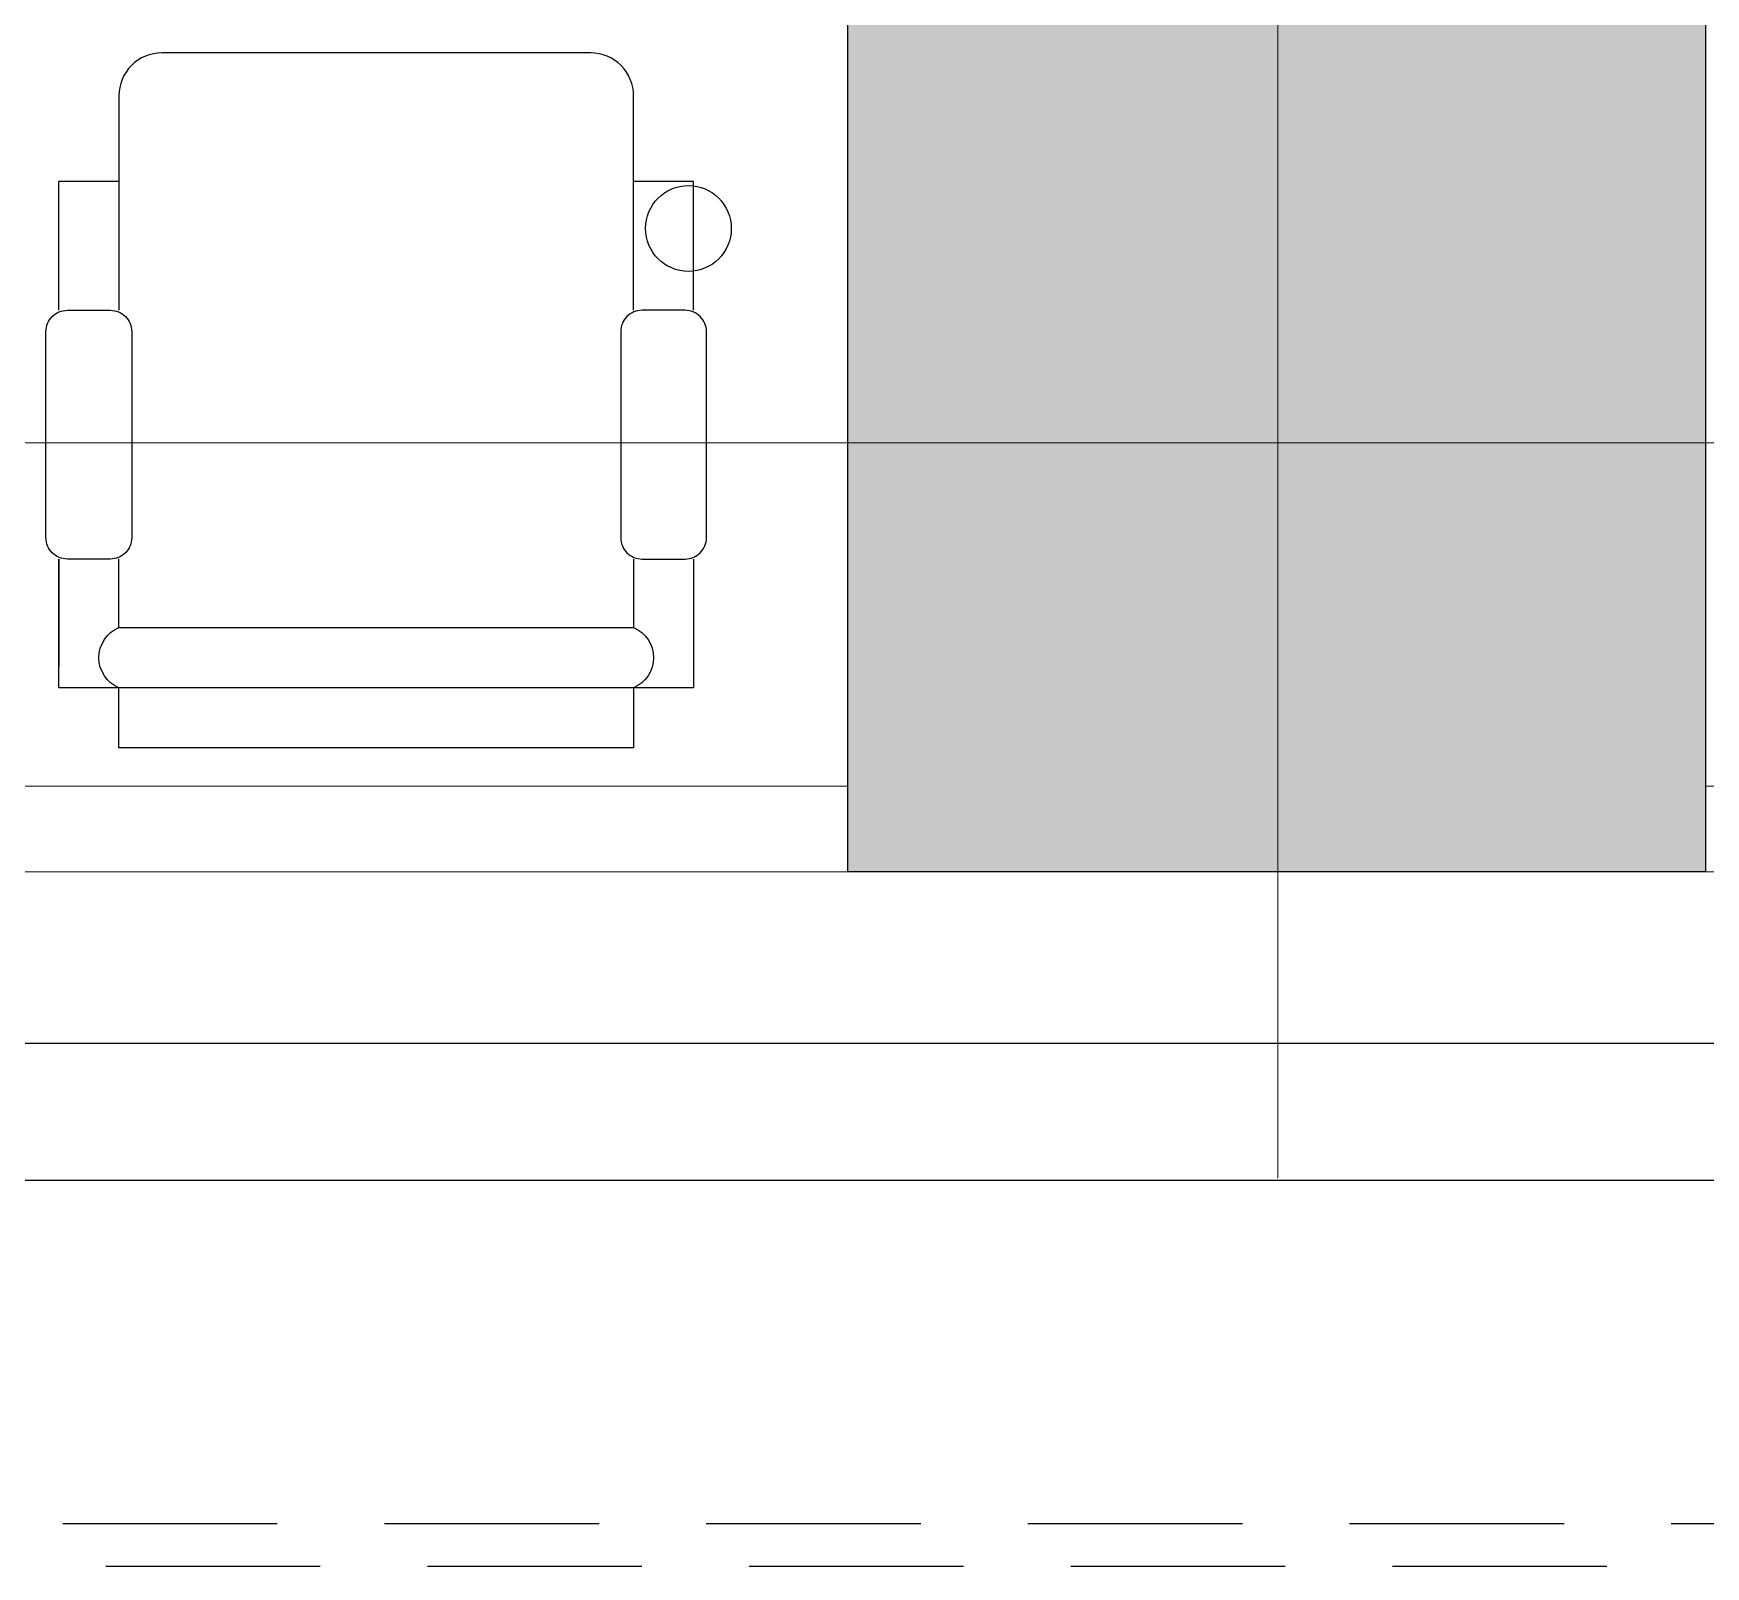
# Model space of a CAD drawing. Header units: metres. Extents: x -22 to 564, y 0 to 143.
# Drawn here: x 132.53 to 134.479, y 32.715 to 34.502 of the extents above; entities that cross this region are included whole.
import ezdxf
from ezdxf.enums import TextEntityAlignment as Align

# ---------------------------------------------------------------- set-up
doc = ezdxf.new("R2010")
doc.units = ezdxf.units.M
doc.linetypes.add('EJES630', pattern=[6.3, 5.5, -0.4, 0, -0.4])
doc.linetypes.add('XREF 1N NEURO-ONCOLOGIA$0$DASHED2', pattern=[0.375, 0.25, -0.125])
doc.layers.add('EJES', color=11, linetype='EJES630', lineweight=0)
doc.layers.add('XREF 1N NEURO-ONCOLOGIA$0$MUROS DE TABLAROCA', color=150, linetype='Continuous', lineweight=13)
for name, color, linetype in [('XREF 1N NEURO-ONCOLOGIA$0$-CG-M-WALL', 7, 'Continuous'), ('XREF 1N NEURO-ONCOLOGIA$0$COLUMNAS', 6, 'Continuous'), ('XREF 1N NEURO-ONCOLOGIA$0$LAMINA MULTIPERFORADA', 9, 'Continuous'), ('XREF 1N NEURO-ONCOLOGIA$0$LAMPARAS 1', 112, 'Continuous'), ('XREF 1N NEURO-ONCOLOGIA$0$MOBILIARIO', 161, 'Continuous'), ('XREF 1N NEURO-ONCOLOGIA$0$NOVIDESA', 11, 'Continuous'), ('XREF 1N NEURO-ONCOLOGIA$0$TEX-MOB', 4, 'Continuous')]:
    doc.layers.add(name, color=color, linetype=linetype)
doc.styles.add('XREF 1N NEURO-ONCOLOGIA$0$HANDLET', font='romans.shx')

# ---------------------------------------------------------------- blocks, each defined once
blk = doc.blocks.new('XREF 1N NEURO-ONCOLOGIA$0$C-1')
at = {"layer": 'XREF 1N NEURO-ONCOLOGIA$0$-CG-M-WALL', "true_color": 0x636466}
h = blk.add_hatch(color=251, dxfattribs=at)
h.dxf.hatch_style = 1
h.paths.add_polyline_path([(-0.5, -0.5), (-0.5, 0.5), (0.5, 0.5), (0.5, -0.5)])
blk.add_lwpolyline([(-0.5, -0.5), (-0.5, 0.5), (0.5, 0.5), (0.5, -0.5)], close=True)
blk = doc.blocks.new('XREF 1N NEURO-ONCOLOGIA$0$SILCON1L')
for p, q in [((0.3, -0.14), (0.3, -0.22)), ((0.37, -0.51), (0.37, -0.66)), ((0.37, -0.51), (0.37, -0.66)), ((0.3, -0.66), (0.37, -0.66))]:
    blk.add_line(p, q)
for points in [[(-0.3, -0.22), (-0.3, -0.14, -0.6647), (-0.3, -0.07), (-0.3, 0), (0.3, 0), (0.3, -0.07, -0.6647), (0.3, -0.14), (-0.3, -0.14)], [(-0.3, -0.51), (-0.3, -0.76, 0.414214), (-0.25, -0.81), (0.25, -0.81, 0.414214), (0.3, -0.76), (0.3, -0.51)]]:
    blk.add_lwpolyline(points, format="xyb")
for points in [[(-0.37, -0.22), (-0.37, -0.07), (0.37, -0.07), (0.37, -0.22), (0.37, -0.095)], [(-0.37, -0.51), (-0.37, -0.66), (-0.3, -0.66)]]:
    blk.add_lwpolyline(points)
for points in [[(-0.285, -0.245, 0.414214), (-0.31, -0.22), (-0.36, -0.22, 0.414214), (-0.385, -0.245), (-0.385, -0.485, 0.414214), (-0.36, -0.51), (-0.31, -0.51, 0.414214), (-0.285, -0.485)], [(0.285, -0.245, -0.414214), (0.31, -0.22), (0.36, -0.22, -0.414214), (0.385, -0.245), (0.385, -0.485, -0.414214), (0.36, -0.51), (0.31, -0.51, -0.414214), (0.285, -0.485)]]:
    blk.add_lwpolyline(points, format="xyb", close=True)
blk = doc.blocks.new('XREF 1N NEURO-ONCOLOGIA')
at = {"layer": 'XREF 1N NEURO-ONCOLOGIA$0$LAMINA MULTIPERFORADA', "linetype": 'XREF 1N NEURO-ONCOLOGIA$0$DASHED2'}
for points in [[(17.0364, 51.2076), (17.0364, 26.858), (22.334, 26.8578), (22.334, -3.0724), (-0.7361, -3.0724), (-0.7361, 52.1676), (10.057, 52.1676)], [(16.9864, 51.2076), (16.9864, 26.808), (22.284, 26.8078), (22.284, -3.0224), (-0.6861, -3.0224), (-0.6861, 52.1176), (10.057, 52.1176)]]:
    blk.add_lwpolyline(points, dxfattribs=at)
at = {"layer": 'XREF 1N NEURO-ONCOLOGIA$0$LAMPARAS 1'}
blk.add_circle((0.8239, 11.1234), 0.05, dxfattribs=at)
at = {"layer": 'XREF 1N NEURO-ONCOLOGIA$0$MUROS DE TABLAROCA'}
for points in [[(0.0739, 10.9376), (0.1739, 10.9376), (0.1739, 12.2376), (0.0739, 12.2376)], [(0.0739, 9.9376), (0.1739, 9.9376), (0.1739, 8.6376), (0.0739, 8.6376)]]:
    blk.add_lwpolyline(points, close=True, dxfattribs=at)
at = {"layer": 'XREF 1N NEURO-ONCOLOGIA$0$NOVIDESA'}
for points in [[(-0.2861, 8.6376), (-0.2861, 12.2376)], [(-0.1261, 8.7976), (-0.1261, 12.0776)]]:
    blk.add_lwpolyline(points, dxfattribs=at)
at = {"layer": 'XREF 1N NEURO-ONCOLOGIA$0$COLUMNAS'}
blk.add_blockref('XREF 1N NEURO-ONCOLOGIA$0$C-1', (0.5739, 10.4376, 0), dxfattribs=at)
at = {"layer": 'XREF 1N NEURO-ONCOLOGIA$0$MOBILIARIO', "rotation": 90}
blk.add_blockref('XREF 1N NEURO-ONCOLOGIA$0$SILCON1L', (0.2185, 11.4873), dxfattribs=at)
at = {"layer": 'XREF 1N NEURO-ONCOLOGIA$0$TEX-MOB', "style": 'XREF 1N NEURO-ONCOLOGIA$0$HANDLET'}
for p in [(1.7, 4.5847, 0), (1.7073, 2.0138, 0)]:
    blk.add_attdef('234', text='', height=0.075, rotation=180, dxfattribs=at).set_placement(p, align=Align.MIDDLE_CENTER)

msp = doc.modelspace()

# ---------------------------------------------------------------- block references
at = {"rotation": 90}
msp.add_blockref('XREF 1N NEURO-ONCOLOGIA', (144.4169, 33.4511), dxfattribs=at)

# ---------------------------------------------------------------- next in the draw order: linework, layer by layer
at = {"layer": 'EJES'}
for p, q in [((133.9807, 33.1679), (133.9794, 58.55)), ((80.8529, 34.025), (145.8292, 34.025))]:
    msp.add_line(p, q, dxfattribs=at)

doc.saveas('drawing.dxf')
